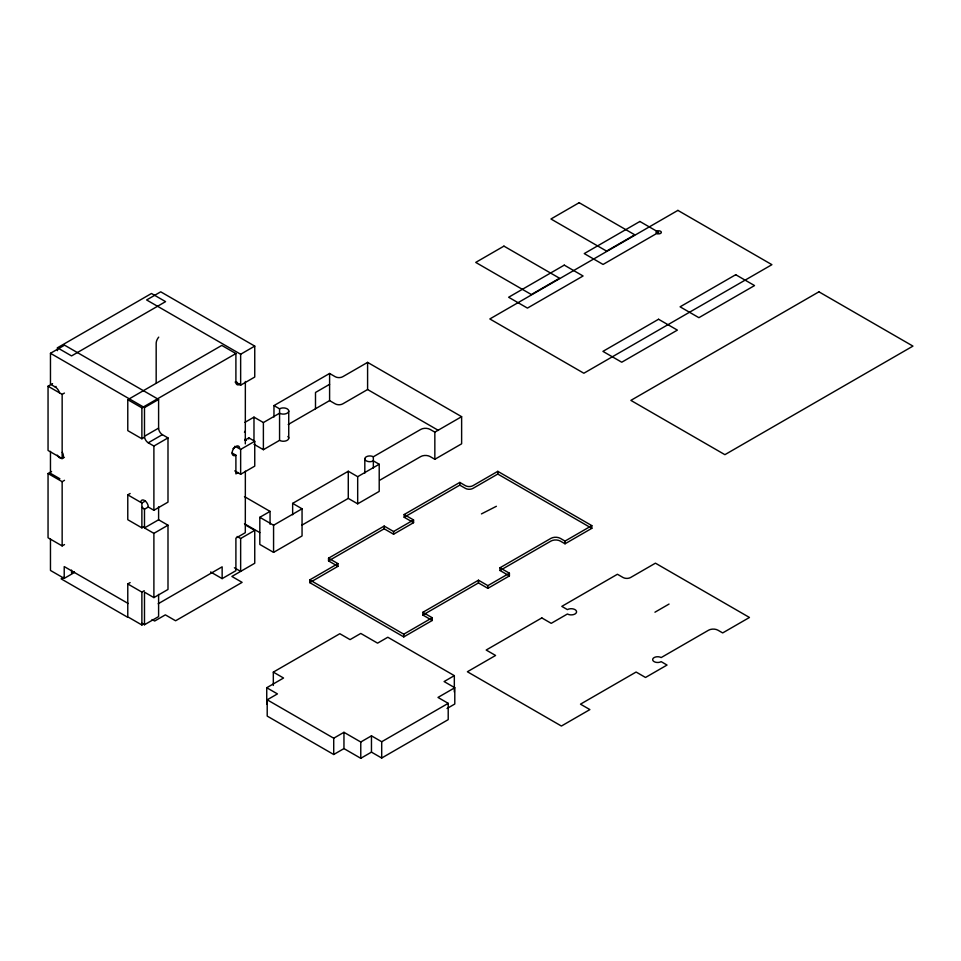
<?xml version="1.0" encoding="UTF-8"?>
<svg xmlns="http://www.w3.org/2000/svg" width="961" height="961" viewBox="0 0 961 961"><rect width="100%" height="100%" fill="white"/><g stroke="black" fill="none" stroke-linecap="round" stroke-linejoin="round"><path stroke-width="1.44" d="M57.456 347.774L151.478 293.489L165.58 301.634L71.558 355.918L57.456 347.774L57.456 350.645M59.534 392.905A6.643 3.844 60 0 0 55.173 386.947L50.465 384.232L50.465 353.3L64.567 345.167L158.601 399.452L158.601 428.125A5.322 3.075 60 0 0 162.361 434.648L167.995 437.904L167.995 502.135L153.892 510.279L148.294 507.048A5.37 3.099 60 0 0 144.859 500.705A5.37 3.099 60 0 0 140.762 501.846M64.399 457.304L62.153 458.601L48.05 450.457L48.05 386.226L52.567 383.619M55.173 386.947L56.05 386.442M48.05 386.226L62.153 394.37L64.411 393.061M144.234 437.411L141.88 438.769L127.777 430.624L127.777 399.692L221.799 345.407L235.901 353.552L235.901 382.226A5.322 3.075 -60 0 0 239.661 384.4L237.019 382.874M127.777 399.692L141.88 407.836L235.901 353.552M50.465 353.3L144.486 407.596L158.601 399.452M254.749 346.104L160.727 291.82L146.625 299.964L240.646 354.249L254.749 346.104L254.749 377.036L240.646 385.181L235.95 382.466A6.643 3.844 60 0 0 235.097 382.07M64.507 544.563L62.153 545.92L48.05 537.776L48.05 473.533L51.582 471.503M48.05 473.533L62.153 481.677L64.507 480.32M235.95 382.466L236.826 381.961M167.995 437.904L153.892 446.048L148.258 442.793A5.322 3.075 60 0 1 144.486 436.27L158.601 428.125M148.258 442.793L162.361 434.648M244.923 422.36L253.98 417.122L263.386 422.552L279.567 413.206A5.37 3.099 0 0 0 287.171 413.206A5.37 3.099 0 0 0 287.171 408.821A5.37 3.099 0 0 0 279.567 408.821L273.969 405.59L273.969 417.014M273.969 405.59L329.599 373.469L335.233 376.724A5.322 3.075 0 0 0 342.753 376.724L367.595 362.381L461.628 416.678L461.628 443.814L434.84 459.286L430.132 456.571A6.643 3.844 0 0 0 420.738 456.571L379.739 480.236M144.234 526.496L141.88 527.853L127.777 519.709L127.777 494.855L130.131 493.498M244.466 432.282L245.355 431.777A4.985 2.883 60 0 0 244.599 431.429M329.599 384.328L315.496 392.472L315.496 408.761M245.031 440.102L248.875 437.88L254.749 441.279L254.749 466.133L240.646 474.278L234.772 470.878M127.777 494.855L141.88 502.999L145.411 500.969M235.95 446.697L240.646 449.412L254.749 441.279M288.192 424.51L329.599 400.617L335.233 403.872A5.322 3.075 0 0 0 342.753 403.872L367.595 389.529L438.444 430.432M141.988 623.293L144.486 624.734L144.486 592.168L153.892 597.598L167.995 589.453L167.995 525.211L153.892 533.355L144.486 527.925L144.486 509.234L148.342 507.012M253.98 444.27L263.386 449.7L279.567 440.354A5.37 3.099 0 0 0 286.738 440.57A5.37 3.099 0 0 0 287.892 436.486M238.256 472.524L235.901 473.881L235.901 455.19L232.057 452.967M144.486 527.925L158.601 519.781L167.995 525.211M63.666 577.357L61.108 578.834L127.621 617.238M74.057 571.615L71.558 573.056L71.558 570.101M50.465 539.061L50.465 570.45L64.219 578.39L74.477 572.468M144.378 623.533L141.88 624.974L127.777 616.83L127.777 583.952L130.131 582.594M292.649 514.796L292.649 503.372L302.054 508.801L302.054 535.95L273.573 552.383L259.818 544.443L259.818 517.306L270.053 511.396L270.053 524.25M292.649 503.372L348.278 471.25L357.684 476.68L379.211 464.259L379.211 491.395L357.684 503.828L348.278 498.399L301.706 525.283M379.211 464.259L373.336 460.86A4.985 2.883 0 0 1 366.285 460.86A4.985 2.883 0 0 1 366.285 456.787A4.985 2.883 0 0 1 373.336 456.787L420.738 429.423A6.643 3.844 0 0 1 430.132 429.423L434.84 432.138L461.628 416.678M127.777 583.952L141.88 592.096L144.234 590.739M237.127 536.478L240.646 538.508L254.749 530.364L254.749 563.254L231.877 576.456L242.112 582.366L175.599 620.77L165.364 614.86L154.661 621.034L152.078 619.545M259.818 517.306L273.573 525.247L302.054 508.801M158.193 603.748L222.147 566.822L222.147 578.63L210.615 571.975M222.147 578.63L235.901 570.69L235.901 538.124L245.307 532.694L245.355 471.154M144.486 624.734L158.601 616.59L158.601 594.379M328.542 558.185L384.172 526.075L393.578 531.505L413.566 519.961L413.566 522.676L393.578 534.22L384.172 528.79L328.542 560.9L328.542 558.185L337.948 563.614L337.948 566.329L309.742 582.618L309.742 579.903L337.948 563.614M413.566 522.676L404.161 517.246L404.161 514.531L459.79 482.422L465.424 485.677A5.322 3.075 0 0 0 472.956 485.677L497.786 471.334L591.82 525.619L591.82 528.334L565.032 543.794L560.323 541.079A6.643 3.844 0 0 0 550.929 541.079L499.996 570.486L499.996 567.771L550.929 538.364A6.643 3.844 0 0 1 560.323 538.364L565.032 541.079L591.82 525.619M404.161 517.246L459.79 485.137L465.424 488.392A5.322 3.075 0 0 0 472.956 488.392L497.786 474.049L591.82 528.334M273.32 685.445L273.32 672.111L339.834 633.719L350.068 639.618L360.771 633.443L377.577 643.149L387.812 637.239L454.325 675.643L454.325 691.932M266.738 704.017L266.738 687.728L283.555 678.022L273.32 672.111M447.033 708.497L454.793 704.017L454.793 687.728L437.988 697.434L448.21 703.344L448.21 719.633L381.697 758.025L371.463 752.127L360.771 758.301L343.954 748.595L333.719 754.505L267.206 716.101L267.206 699.812L277.441 693.902L266.738 687.728M422.84 612.313L478.47 580.204L487.876 585.633L509.402 573.2L509.402 575.915L487.876 588.348L478.47 582.919L422.84 615.028L422.84 612.313L432.246 617.743L432.246 620.458L403.764 636.903L309.742 582.618M309.742 579.903L403.764 634.188L432.246 617.743M267.206 699.812L333.719 738.216L343.954 732.306L360.771 742.012L371.463 735.838L381.697 741.748L448.21 703.344M454.325 675.643L444.09 681.553L454.793 687.728M654.946 612.205L669.048 604.061M481.449 513.907L496.393 506.279M499.996 567.771L509.402 573.2M404.161 514.531L413.566 519.961M499.996 570.486L509.402 575.915M244.466 496.621L270.053 511.396M422.84 615.028L432.246 620.458M328.542 560.9L337.948 566.329M244.466 523.769L259.818 532.622M245.355 524.934L254.749 530.364M234.4 567.783L240.646 571.399L240.646 538.508M59.87 478.758L50.465 473.329L50.465 451.394M128.173 603.496L64.219 566.582L64.219 578.39M565.032 541.079L565.032 543.794M497.786 471.334L497.786 474.049M487.876 585.633L487.876 588.348M478.47 580.204L478.47 582.919M459.79 482.422L459.79 485.137M434.84 432.138L434.84 459.286M403.764 634.188L403.764 636.903M393.578 531.505L393.578 534.22M384.172 526.075L384.172 528.79M381.697 741.748L381.697 758.025M373.336 456.787L373.336 468.007M371.463 735.838L371.463 752.127M367.595 362.381L367.595 389.529M364.82 458.829L364.82 473.112M360.771 742.012L360.771 758.301M357.684 476.68L357.684 503.828M348.278 471.25L348.278 498.399M343.954 732.306L343.954 748.595M333.719 738.216L333.719 754.505M329.599 373.469L329.599 400.617M288.744 411.02L288.744 438.156M279.567 408.821L279.567 440.354M273.573 525.247L273.573 552.383M263.386 422.552L263.386 449.7M253.98 417.122L253.98 441.411M245.355 381.481L245.307 443.886M240.646 354.249L240.646 385.181M240.646 449.412L240.646 474.278M158.601 506.843L158.601 519.781M156.175 383.355L156.175 343.413A6.643 3.844 -60 0 1 158.721 337.131M153.892 446.048L153.892 510.279M153.892 533.355L153.892 597.598M144.486 407.596L144.486 436.27M141.88 407.836L141.88 438.769M141.88 502.999L141.88 527.853M141.88 592.096L141.88 624.974M62.153 394.37L62.153 458.601M62.153 481.677L62.153 545.92M235.901 455.19A5.37 3.099 -60 0 1 232.118 453.304A5.37 3.099 -60 0 1 235.361 446.781A5.37 3.099 -60 0 1 239.613 447.73M246.472 440.354A4.985 2.883 60 0 1 244.659 439.441M248.875 437.88A4.985 2.883 60 0 1 248.731 438.949M234.76 446.3A4.985 2.883 60 0 1 233.042 448.535M144.486 509.234A5.37 3.099 60 0 1 142.384 507.276M62.249 452.271A4.985 2.883 60 0 1 62.357 458.217A4.985 2.883 60 0 1 57.264 455.142M503.936 246.124L475.731 262.413L531.361 294.534L559.566 278.246L503.936 246.124M579.159 202.699L550.953 218.988L606.583 251.097L634.789 234.82L579.159 202.699M564.263 265.128L508.633 297.249L527.445 308.097L583.075 275.987L564.263 265.128M639.882 221.474L584.252 253.584L603.064 264.443L658.681 232.334L639.882 221.474M677.889 210.387L489.834 318.956L583.856 373.24L771.911 264.671L677.889 210.387M658.561 319.256L602.931 351.378L621.743 362.225L677.373 330.116L658.561 319.256M735.718 274.714L680.088 306.823L698.899 317.683L754.529 285.573L735.718 274.714M818.928 291.82L630.872 400.389L724.894 454.673L912.95 346.104L818.928 291.82M541.812 617.911L486.182 650.032L495.588 655.462L467.382 671.751L561.404 726.035L589.886 709.59L580.48 704.161L636.11 672.039L645.516 677.469L667.042 665.048L661.168 661.648A4.985 2.883 0 0 1 654.117 661.648A4.985 2.883 0 0 1 654.117 657.576A4.985 2.883 0 0 1 661.168 657.576L708.569 630.212A6.643 3.844 0 0 1 717.975 630.212L722.672 632.927L749.46 617.467L655.438 563.17L630.596 577.513A5.322 3.075 0 0 1 623.076 577.513L617.43 574.258L561.801 606.379L567.41 609.61A5.37 3.099 0 0 1 575.002 609.61A5.37 3.099 0 0 1 575.002 613.995A5.37 3.099 0 0 1 567.41 613.995L551.218 623.341L541.812 617.911M657.192 233.595A2.655 1.538 0 0 0 661.336 232.442A2.655 1.538 0 0 0 657.528 230.952A2.655 1.538 0 0 0 657.192 233.595"/></g></svg>
